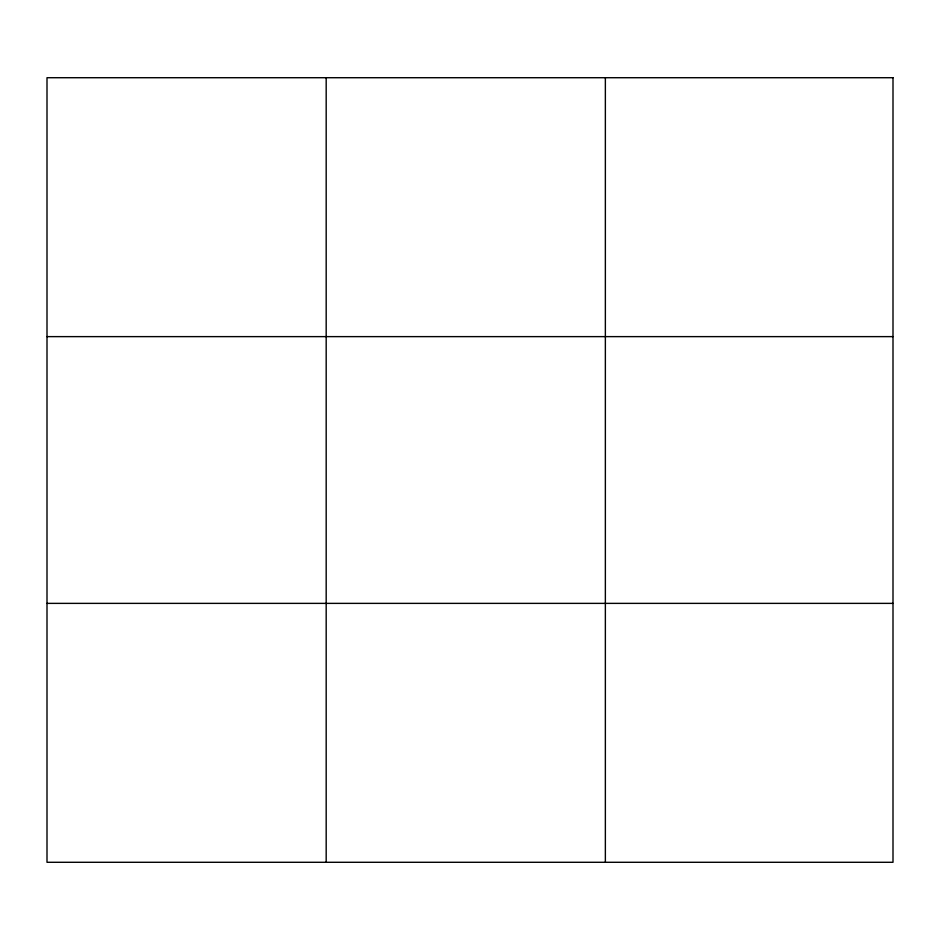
<?xml version="1.0" encoding="UTF-8"?>
<svg xmlns="http://www.w3.org/2000/svg" width="940" height="940" viewBox="0 0 940 940"><rect width="100%" height="100%" fill="white"/><g stroke="black" fill="none" stroke-linecap="round" stroke-linejoin="round"><path stroke-width="1.41" d="M326.18 862.286L326.18 77.715M605.36 862.286L605.36 77.715M47 336.626L893 336.626M47 603.374L893 603.374M893 77.715L893 862.286L47 862.286L47 77.715L893 77.715"/></g></svg>
